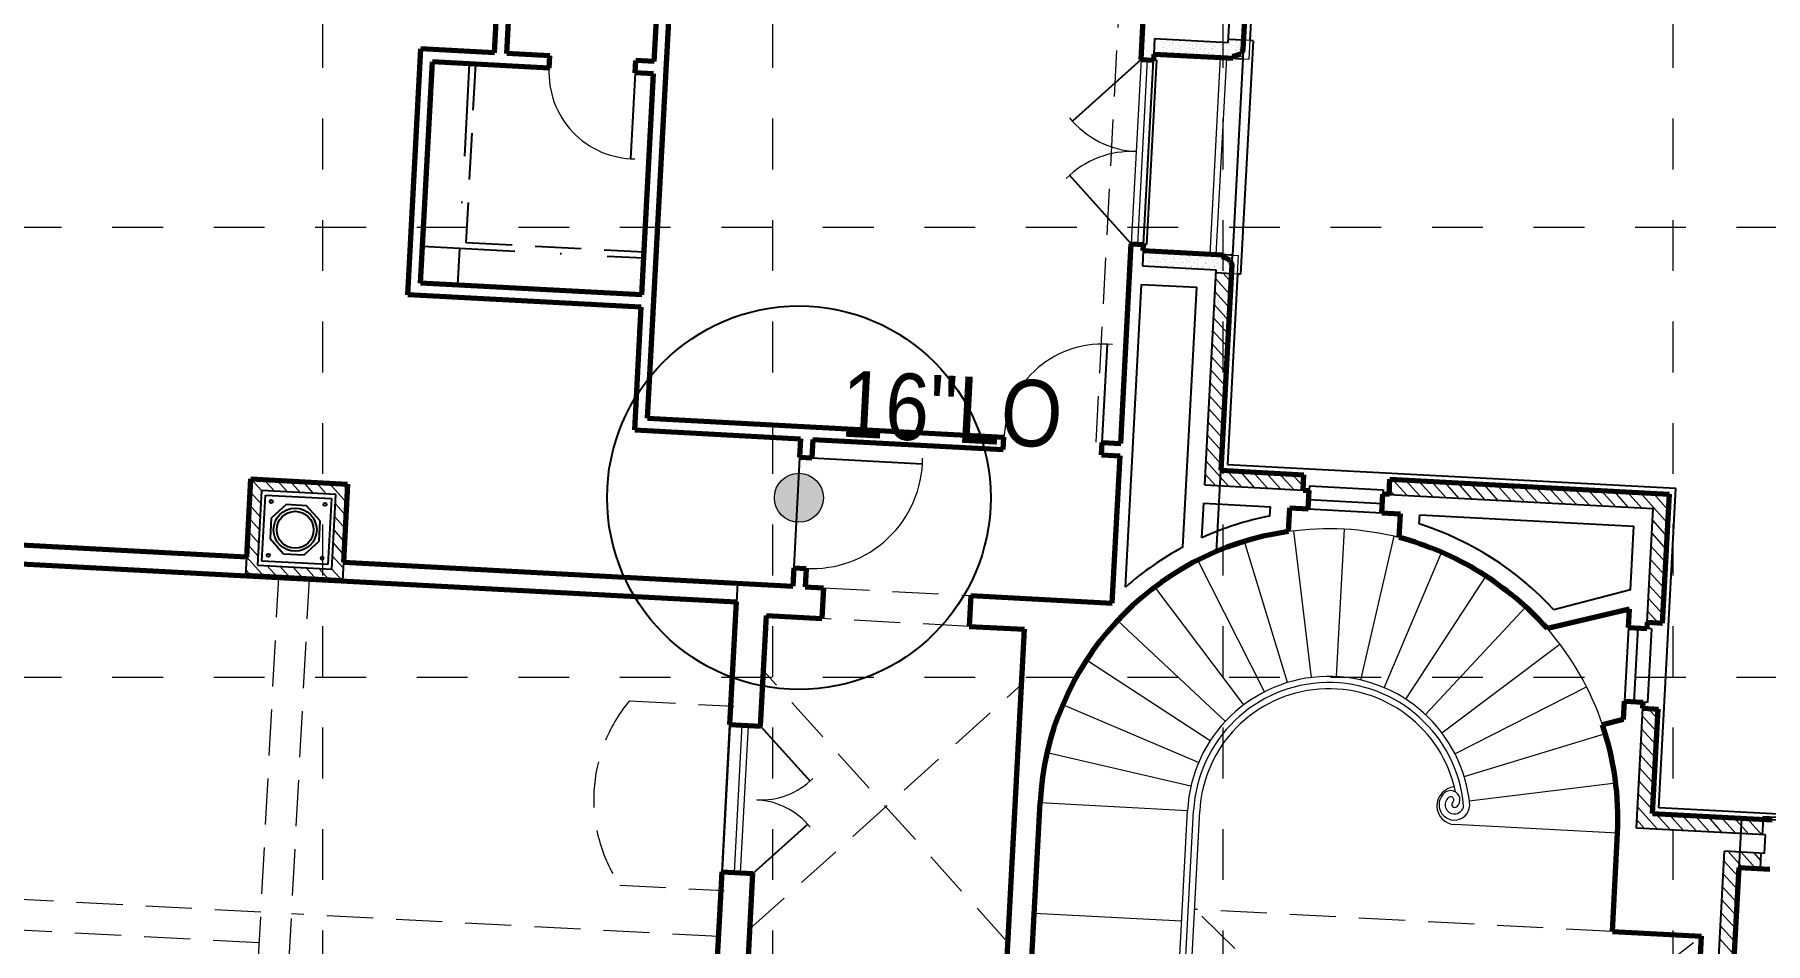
# Model space of a CAD drawing. Extents: x -66 to 9312, y 2290 to 8156.
# Drawn here: x 6432 to 6994, y 5722 to 6017 of the extents above; entities that cross this region are included whole.
import ezdxf
from ezdxf.enums import TextEntityAlignment as Align

# ---------------------------------------------------------------- set-up
doc = ezdxf.new("R2010")
doc.units = 0
doc.header["$LTSCALE"] = 120
doc.header["$MEASUREMENT"] = 0
for name, pattern in [('DASHDOT2', [0.5, 0.25, -0.125, 0, -0.125]), ('HIDDEN', [0.375, 0.125, -0.125, 0.125]), ('HIDDEN2', [0.1875, 0.125, -0.0625])]:
    doc.linetypes.add(name, pattern=pattern)
doc.layers.get('0').update_dxf_attribs({"linetype": 'CONTINUOUS'})
for name, color, linetype, lineweight in [('A-Clng', 161, 'HIDDEN2', 15), ('A-Detl-05', 8, 'CONTINUOUS', 5), ('A-Flor-Case', 10, 'CONTINUOUS', 25), ('A-Flor-Strs', 11, 'CONTINUOUS', 20), ('A-Wall', 50, 'CONTINUOUS', 70), ('A-Wall-Blow', 30, 'CONTINUOUS', 25), ('A-Wall-Comp', 22, 'CONTINUOUS', 25), ('A-Wall-Patt', 12, 'CONTINUOUS', 20), ('TREE', 2, 'CONTINUOUS', 20)]:
    doc.layers.add(name, color=color, linetype=linetype, lineweight=lineweight)
doc.layers.add('Area', color=164, linetype='CONTINUOUS', lineweight=25, plot=False)
doc.layers.add('GRID', color=254, linetype='HIDDEN')
doc.layers.add('HIDE3', color=74, linetype='CONTINUOUS')
doc.styles.get("Standard").update_dxf_attribs({"font": 'ARIAL.TTF', "width": 0.85})

msp = doc.modelspace()

# ---------------------------------------------------------------- hatches: boundary and pattern name
at = {"layer": 'TREE'}
msp.add_hatch(color=7, dxfattribs=at).paths.add_polyline_path([(6688.02, 5866.53, 1), (6672.06, 5866.53, 1)])

# ---------------------------------------------------------------- linework, layer by layer
at = {"color": 0, "linetype": 'ByBlock'}
for p, q in [((6827.65, 6015.09), (6823.62, 5939.2)), ((6827.65, 6015.09), (6826.65, 6015.14)), ((6796.27, 6008.74), (6793.08, 5948.83)), ((6796.27, 6008.74), (6795.27, 6008.8)), ((6793.08, 5948.83), (6792.09, 5948.88)), ((6823.62, 5939.2), (6822.62, 5939.25)), ((6846, 5870.41), (6845.92, 5868.92)), ((6846, 5870.41), (6869.97, 5869.14)), ((6869.97, 5869.14), (6869.89, 5867.64)), ((6845.6, 5862.92), (6869.57, 5861.65)), ((6949.71, 5824.35), (6948.43, 5800.38)), ((6957.19, 5823.95), (6955.7, 5824.03)), ((6957.19, 5823.95), (6955.92, 5799.99)), ((6955.92, 5799.99), (6954.42, 5800.07)), ((6993.51, 5762.94), (6993.46, 5761.94)), ((6993.51, 5762.94), (7041.44, 5760.4))]:
    msp.add_line(p, q, dxfattribs=at)
at = {"color": 0, "linetype": 'ByBlock', "lineweight": -2}
for p, q in [((6791.27, 6009.01), (6768.96, 5988.95)), ((6626.81, 6004.72), (6625.33, 5976.76)), ((6788.09, 5949.09), (6768.03, 5971.4)), ((6778.65, 5884.5), (6780.35, 5916.46)), ((6684.26, 5879.5), (6720.21, 5877.59)), ((6667.61, 5792.26), (6683.65, 5774.41)), ((6665.06, 5744.33), (6682.91, 5760.38))]:
    msp.add_line(p, q, dxfattribs=at)
at = {"color": 40, "linetype": 'ByBlock'}
for p, q in [((6845.76, 5865.92), (6869.73, 5864.65)), ((6952.7, 5824.19), (6951.43, 5800.22))]:
    msp.add_line(p, q, dxfattribs=at)
at = {"color": 8, "linetype": 'ByBlock', "lineweight": 5}
for centre, radius, start, end in [((6626.81, 6004.72), 28, 176.9609, 269.8268), ((6791.27, 6009.01), 30, 219.0949, 266.9609), ((6788.09, 5949.09), 30, 86.9609, 134.8268), ((6778.65, 5884.5), 32, 84.0949, 176.9609), ((6684.26, 5879.5), 36, 266.9609, 359.8268), ((6667.61, 5792.26), 24, 266.9609, 314.8268), ((6665.06, 5744.33), 24, 39.0949, 86.9609)]:
    msp.add_arc(centre, radius, start, end, dxfattribs=at)
at = {"layer": 'A-Clng', "color": 7}
for p, q in [((6776.66, 5884.61), (6787.26, 6084.33)), ((6493.56, 5513.1), (6510.95, 5840.63)), ((6503.55, 5512.57), (6520.94, 5840.1)), ((6688.02, 5837.24), (6735.95, 5834.7)), ((6735.42, 5824.71), (6687.49, 5827.26)), ((6747.99, 5721.9), (6668.56, 5810.24)), ((6624.99, 5800.53), (6658.94, 5798.73)), ((6664.11, 5726.35), (6752.44, 5805.78)), ((6505.17, 5731.79), (6366.37, 5739.16)), ((6621.8, 5740.62), (6655.76, 5738.81)), ((6504.64, 5721.8), (6365.84, 5729.17)), ((6653.96, 5723.89), (6515.16, 5731.26)), ((6944.46, 5725.49), (6808.65, 5732.7)), ((6821.74, 5719.99), (6808.65, 5732.7)), ((6959.05, 5712.7), (6973.42, 5723.95))]:
    msp.add_line(p, q, dxfattribs=at)
msp.add_arc((6663.34, 5768.45), 50, 140.091, 213.8308, dxfattribs=at)
at = {"layer": 'A-Detl-05', "color": 7}
for p, q in [((6826.65, 6015.14), (6824.65, 6015.25)), ((6826.65, 6015.14), (6826.33, 6009.15)), ((6791.27, 6009.01), (6788.09, 5949.09)), ((6793.27, 6008.9), (6790.09, 5948.99)), ((6821.09, 6009.43), (6826.33, 6009.15)), ((6817.69, 5945.52), (6822.94, 5945.24)), ((6822.62, 5939.25), (6822.94, 5945.24)), ((6822.62, 5939.25), (6820.62, 5939.36))]:
    msp.add_line(p, q, dxfattribs=at)
at = {"layer": 'A-Flor-Case', "color": 7, "linetype": 'DASHDOT2'}
for p, q in [((6572.89, 6007.59), (6569.07, 5935.69)), ((6557.73, 5948.31), (6629.62, 5944.49))]:
    msp.add_line(p, q, dxfattribs=at)
at = {"layer": 'A-Flor-Case', "color": 7, "linetype": 'HIDDEN2'}
for p, q in [((6574.89, 6007.48), (6571.81, 5949.56)), ((6571.81, 5949.56), (6629.73, 5946.49))]:
    msp.add_line(p, q, dxfattribs=at)
at = {"layer": 'A-Flor-Strs', "color": 7}
for p, q in [((6813.7, 5945.73), (6817.09, 6009.64)), ((6815.7, 5945.63), (6819.09, 6009.54)), ((6838.87, 5806.43), (6824.86, 5852.34)), ((6846.71, 5808.09), (6840.89, 5855.74)), ((6857.27, 5856.3), (6854.72, 5808.36)), ((6862.66, 5807.24), (6873.49, 5854)), ((6831.43, 5803.43), (6809.67, 5846.21)), ((6870.29, 5804.76), (6889.07, 5848.93)), ((6877.37, 5800.99), (6903.54, 5841.23)), ((6824.63, 5799.18), (6795.77, 5837.54)), ((6883.68, 5796.05), (6916.44, 5831.13)), ((6818.66, 5793.82), (6783.58, 5826.58)), ((6889.04, 5790.09), (6927.4, 5818.95)), ((6813.72, 5787.51), (6773.49, 5813.68)), ((6893.29, 5783.28), (6936.07, 5805.05)), ((6809.95, 5780.43), (6765.78, 5799.22)), ((6659.07, 5744.65), (6661.62, 5792.58)), ((6661.07, 5744.54), (6663.61, 5792.47)), ((6896.28, 5775.85), (6942.2, 5789.85)), ((6807.47, 5772.81), (6760.71, 5783.64)), ((6897.95, 5768), (6945.59, 5773.82)), ((6758.42, 5767.41), (6806.35, 5764.87)), ((6797.97, 5607.09), (6806.35, 5764.87)), ((6799.97, 5606.98), (6808.35, 5764.76)), ((6801.97, 5606.88), (6810.34, 5764.65)), ((6946.15, 5757.44), (6893.23, 5760.25)), ((6756.51, 5731.46), (6804.44, 5728.92))]:
    msp.add_line(p, q, dxfattribs=at)
for centre, radius, start, end in [((6852.29, 5762.43), 94, 75.9211, 98.0006), ((6852.29, 5762.43), 94, 18.8171, 40.8969), ((6852.29, 5762.43), 46, 5.029, 176.9609), ((6852.29, 5762.43), 44, 5.2342, 176.9609), ((6852.29, 5762.43), 42, 11.6356, 176.9609), ((6893.56, 5766.38), 6.14, 94.6442, 266.9609), ((6893.12, 5766.73), 5, 130.1785, 266.9609), ((6891.9, 5768.31), 3, 311.9609, 131.9609), ((6893.12, 5766.73), 3, 128.9904, 266.9609), ((6891.9, 5768.31), 1, 311.9609, 131.9609), ((6893.24, 5766.82), 1, 131.9609, 311.9609), ((6893.12, 5766.73), 3, 266.9609, 356.9609), ((6893.12, 5766.73), 5, 266.9609, 356.9609)]:
    msp.add_arc(centre, radius, start, end, dxfattribs=at)
at = {"layer": 'A-Wall', "color": 7}
for p, q in [((6581.09, 6011.16), (6592.22, 6220.86)), ((6585.09, 6010.94), (6591.87, 6138.76)), ((6633.02, 6008.4), (6637.68, 6096.28)), ((6824.49, 6012.25), (6828.89, 6095.14)), ((6630.86, 5892.35), (6641.47, 6092.07)), ((6791.27, 6009.01), (6791.96, 6021.99)), ((6552.88, 5932.54), (6557.12, 6012.43)), ((6581.09, 6011.16), (6557.12, 6012.43)), ((6599.07, 6010.2), (6585.09, 6010.94)), ((6598.85, 6006.21), (6599.07, 6010.2)), ((6626.81, 6004.72), (6627.03, 6008.72)), ((6633.02, 6008.4), (6627.03, 6008.72)), ((6791.27, 6009.01), (6795.27, 6008.8)), ((6795.37, 6010.79), (6795.27, 6008.8)), ((6795.37, 6010.79), (6819.34, 6009.52)), ((6819.34, 6009.52), (6821.09, 6009.43)), ((6819.34, 6009.52), (6821.09, 6009.43)), ((6821.09, 6009.43), (6821.11, 6009.93)), ((6821.11, 6009.93), (6823.66, 6010.8)), ((6823.7, 6011.54), (6823.66, 6010.8)), ((6557.09, 5936.32), (6560.91, 6008.22)), ((6598.85, 6006.21), (6560.91, 6008.22)), ((6632.81, 6004.4), (6626.81, 6004.72)), ((6628.99, 5932.51), (6632.81, 6004.4)), ((6784.65, 5884.19), (6788.09, 5949.09)), ((6788.09, 5949.09), (6792.09, 5948.88)), ((6791.98, 5946.88), (6792.09, 5948.88)), ((6791.98, 5946.88), (6815.95, 5945.61)), ((6815.95, 5945.61), (6817.69, 5945.52)), ((6815.95, 5945.61), (6817.69, 5945.52)), ((6820.78, 5942.35), (6817.23, 5875.45)), ((6817.69, 5945.52), (6817.67, 5945.02)), ((6817.67, 5945.02), (6820.11, 5943.89)), ((6820.07, 5943.14), (6820.11, 5943.89)), ((6628.99, 5932.51), (6557.09, 5936.32)), ((6628.78, 5928.51), (6552.88, 5932.54)), ((6626.66, 5888.57), (6628.78, 5928.51)), ((6630.86, 5892.35), (6746.7, 5886.2)), ((6626.66, 5888.57), (6680.58, 5885.7)), ((6680.58, 5885.7), (6680.26, 5879.71)), ((6684.57, 5885.49), (6684.26, 5879.5)), ((6684.57, 5885.49), (6746.49, 5882.21)), ((6746.49, 5882.21), (6746.7, 5886.2)), ((6680.26, 5879.71), (6684.26, 5879.5)), ((6778.44, 5880.51), (6778.65, 5884.5)), ((6778.44, 5880.51), (6784.43, 5880.19)), ((6778.65, 5884.5), (6784.65, 5884.19)), ((6781.89, 5832.26), (6784.43, 5880.19)), ((6817.23, 5875.45), (6844.19, 5874.01)), ((6843.92, 5869.02), (6844.19, 5874.01)), ((6500.55, 5847.2), (6501.91, 5872.66)), ((6501.91, 5872.66), (6533.36, 5870.99)), ((6533.36, 5870.99), (6532.01, 5845.53)), ((6843.92, 5869.02), (6845.92, 5868.92)), ((6845.6, 5862.92), (6845.92, 5868.92)), ((6871.89, 5867.54), (6872.15, 5872.53)), ((6872.15, 5872.53), (6963.02, 5867.7)), ((6839.2, 5855.51), (6839.61, 5863.24)), ((6839.61, 5863.24), (6845.6, 5862.92)), ((6869.57, 5861.65), (6869.89, 5867.64)), ((6871.89, 5867.54), (6869.89, 5867.64)), ((6960.8, 5825.76), (6963.02, 5867.7)), ((6869.57, 5861.65), (6875.56, 5861.33)), ((6875.15, 5853.6), (6875.56, 5861.33)), ((6500.55, 5847.2), (6372.47, 5854)), ((6372.15, 5848), (6659.74, 5832.74)), ((6532.01, 5845.53), (6678.03, 5837.77)), ((6531.69, 5839.53), (6500.24, 5841.2)), ((6678.35, 5843.76), (6678.03, 5837.77)), ((6678.35, 5843.76), (6682.35, 5843.55)), ((6682.35, 5843.55), (6682.03, 5837.56)), ((6682.03, 5837.56), (6688.02, 5837.24)), ((6688.02, 5837.24), (6687.49, 5827.26)), ((6735.95, 5834.7), (6735.42, 5824.71)), ((6735.95, 5834.7), (6781.89, 5832.26)), ((6657.62, 5792.79), (6659.74, 5832.74)), ((6950.02, 5830.34), (6923.34, 5823.97)), ((6949.71, 5824.35), (6950.02, 5830.34)), ((6667.61, 5792.26), (6669.52, 5828.21)), ((6669.52, 5828.21), (6687.49, 5827.26)), ((6735.42, 5824.71), (6753.4, 5823.76)), ((6747.14, 5705.92), (6753.4, 5823.76)), ((6949.71, 5824.35), (6955.7, 5824.03)), ((6955.8, 5826.03), (6955.7, 5824.03)), ((6955.8, 5826.03), (6960.8, 5825.76)), ((6948.11, 5794.39), (6948.43, 5800.38)), ((6948.43, 5800.38), (6954.42, 5800.07)), ((6954.32, 5798.07), (6954.42, 5800.07)), ((6954.32, 5798.07), (6959.31, 5797.8)), ((6957.51, 5763.85), (6959.31, 5797.8)), ((6657.62, 5792.79), (6667.61, 5792.26)), ((6948.11, 5794.39), (6941.26, 5792.75)), ((6755.13, 5705.5), (6758.42, 5767.41)), ((6957.51, 5763.85), (6996.45, 5761.78)), ((6944.46, 5725.49), (6946.15, 5757.44)), ((6652.32, 5692.93), (6655.08, 5744.86)), ((6655.08, 5744.86), (6665.06, 5744.33)), ((6662.31, 5692.4), (6665.06, 5744.33)), ((6982.44, 5686.42), (6985.62, 5746.34)), ((6985.62, 5746.34), (6995.61, 5745.81)), ((6944.46, 5725.49), (6973.42, 5723.95)), ((6971.19, 5682.01), (6973.42, 5723.95))]:
    msp.add_line(p, q, dxfattribs=at)
for centre, radius, start, end in [((6823.74, 6012.29), 0.75, 266.9609, 356.9608), ((6820.03, 5942.39), 0.75, 356.9608, 86.9608), ((6852.29, 5762.43), 94, 98.0006, 176.9609), ((6849.67, 5758.18), 98.76, 41.7671, 75.051), ((6849.64, 5762.06), 96.62, 357.2609, 18.5177)]:
    msp.add_arc(centre, radius, start, end, dxfattribs=at)
at = {"layer": 'A-Wall-Blow', "color": 7, "linetype": 'Continuous'}
for p, q in [((6830.73, 6092.03), (6826.65, 6015.14)), ((6824.49, 6012.25), (6824.33, 6009.26)), ((6820.78, 5942.35), (6820.94, 5945.35)), ((6822.62, 5939.25), (6819.33, 5877.34)), ((6819.33, 5877.34), (6965.13, 5869.6)), ((6959.61, 5765.74), (6965.13, 5869.6)), ((6655.08, 5744.86), (6657.62, 5792.79)), ((7066.46, 5760.07), (6959.61, 5765.74))]:
    msp.add_line(p, q, dxfattribs=at)
at = {"layer": 'A-Wall-Comp', "color": 7}
for p, q in [((6819.6, 6014.52), (6823.79, 6093.4)), ((6795.64, 6015.79), (6795.37, 6010.79)), ((6795.64, 6015.79), (6819.6, 6014.52)), ((6824.65, 6015.25), (6819.66, 6015.51)), ((6791.98, 5946.88), (6791.71, 5941.89)), ((6791.71, 5941.89), (6815.68, 5940.62)), ((6786.17, 5837.45), (6791.4, 5935.9)), ((6791.4, 5935.9), (6809.37, 5934.95)), ((6811.97, 5870.72), (6815.68, 5940.62)), ((6820.62, 5939.36), (6815.63, 5939.62)), ((6804.89, 5850.48), (6809.37, 5934.95)), ((6505.33, 5868.85), (6504.05, 5844.63)), ((6529.55, 5867.56), (6505.33, 5868.85)), ((6811.97, 5870.72), (6843.92, 5869.02)), ((6505.49, 5845.93), (6506.63, 5867.4)), ((6506.63, 5867.4), (6528.1, 5866.26)), ((6513.41, 5864.29), (6508.48, 5859.86)), ((6520.04, 5863.94), (6513.41, 5864.29)), ((6524.47, 5859.01), (6520.04, 5863.94)), ((6528.1, 5866.26), (6526.96, 5844.79)), ((6528.26, 5843.35), (6529.55, 5867.56)), ((6811.06, 5853.53), (6811.65, 5864.73)), ((6811.65, 5864.73), (6833.31, 5863.58)), ((6833.15, 5860.58), (6833.31, 5863.58)), ((6871.89, 5867.54), (6957.76, 5862.98)), ((6955.8, 5826.03), (6957.76, 5862.98)), ((6508.48, 5859.86), (6508.13, 5853.24)), ((6524.12, 5852.39), (6524.47, 5859.01)), ((6881.7, 5858), (6881.86, 5861)), ((6881.86, 5861), (6951.45, 5857.3)), ((6950.35, 5836.56), (6951.45, 5857.3)), ((6508.13, 5853.24), (6512.56, 5848.31)), ((6519.19, 5847.95), (6524.12, 5852.39)), ((6500.24, 5841.2), (6500.55, 5847.2)), ((6526.96, 5844.79), (6505.49, 5845.93)), ((6512.56, 5848.31), (6519.19, 5847.95)), ((6532.01, 5845.53), (6531.69, 5839.53)), ((6504.05, 5844.63), (6528.26, 5843.35)), ((6950.35, 5836.56), (6925.44, 5830.08)), ((6952.25, 5759.12), (6954.32, 5798.07)), ((6993.46, 5761.94), (6993.19, 5756.95)), ((6994.19, 5756.9), (6952.25, 5759.12)), ((6993.87, 5750.91), (6994.19, 5756.9)), ((6977.29, 5683.69), (6980.89, 5751.59)), ((6993.87, 5750.91), (6980.89, 5751.59)), ((6992.61, 5745.97), (6992.87, 5750.96))]:
    msp.add_line(p, q, dxfattribs=at)
for centre, radius in [((6508.53, 5865.3), 0.5), ((6516.3, 5856.12), 7), ((6516.3, 5856.12), 6), ((6526, 5864.37), 0.5), ((6507.6, 5847.82), 0.5), ((6525.07, 5846.89), 0.5)]:
    msp.add_circle(centre, radius, dxfattribs=at)
for centre, radius, start, end in [((6852.29, 5762.43), 100, 101.0307, 114.348), ((6851.08, 5761.83), 100.93, 42.5509, 72.3385), ((6852.29, 5762.43), 100, 118.2931, 131.3879)]:
    msp.add_arc(centre, radius, start, end, dxfattribs=at)
at = {"layer": 'A-Wall-Patt', "color": 7}
for p, q in [((6797.76, 6014.72), (6797.76, 6014.72)), ((6797.77, 6014.12), (6797.77, 6014.12)), ((6797.94, 6014.89), (6797.94, 6014.89)), ((6798.71, 6015.55), (6798.71, 6015.55)), ((6798.82, 6014.18), (6798.82, 6014.18)), ((6798.83, 6015.34), (6798.83, 6015.34)), ((6799.57, 6014.91), (6799.57, 6014.91)), ((6799.69, 6014.08), (6799.69, 6014.08)), ((6799.86, 6015.31), (6799.86, 6015.31)), ((6800.76, 6015.3), (6800.76, 6015.3)), ((6801.33, 6014.97), (6801.33, 6014.97)), ((6801.4, 6014.15), (6801.4, 6014.15)), ((6801.49, 6014.62), (6801.49, 6014.62)), ((6801.62, 6014.05), (6801.62, 6014.05)), ((6802.69, 6015.26), (6802.69, 6015.26)), ((6803.29, 6014.34), (6803.29, 6014.34)), ((6803.91, 6014.94), (6803.91, 6014.94)), ((6803.95, 6014.42), (6803.95, 6014.42)), ((6804.62, 6015.22), (6804.62, 6015.22)), ((6805.15, 6014.46), (6805.15, 6014.46)), ((6805.33, 6014.64), (6805.33, 6014.64)), ((6805.84, 6015.02), (6805.84, 6015.02)), ((6806.47, 6015.21), (6806.47, 6015.21)), ((6806.54, 6015.18), (6806.54, 6015.18)), ((6807.33, 6014.23), (6807.33, 6014.23)), ((6808.87, 6014.36), (6808.87, 6014.36)), ((6809.08, 6014.64), (6809.08, 6014.64)), ((6809.59, 6014.49), (6809.59, 6014.49)), ((6809.88, 6014.9), (6809.88, 6014.9)), ((6811.66, 6014.61), (6811.66, 6014.61)), ((6811.7, 6014.08), (6811.7, 6014.08)), ((6812.54, 6014.21), (6812.54, 6014.21)), ((6812.72, 6014.38), (6812.72, 6014.38)), ((6815.85, 6014.6), (6815.85, 6014.6)), ((6816.26, 6014.11), (6816.26, 6014.11)), ((6816.84, 6014.3), (6816.84, 6014.3)), ((6819.41, 6014.27), (6819.41, 6014.27)), ((6819.6, 6014.08), (6819.6, 6014.08)), ((6819.89, 6014.48), (6819.89, 6014.48)), ((6820.04, 6014.91), (6820.04, 6014.91)), ((6820.1, 6014.13), (6820.1, 6014.13)), ((6820.94, 6014.95), (6820.94, 6014.95)), ((6821.93, 6015.06), (6821.93, 6015.06)), ((6821.96, 6014.87), (6821.96, 6014.87)), ((6821.97, 6014.54), (6821.97, 6014.54)), ((6822.14, 6014.75), (6822.14, 6014.75)), ((6822.43, 6015.16), (6822.43, 6015.16)), ((6823.89, 6014.83), (6823.89, 6014.83)), ((6824.61, 6014.8), (6824.61, 6014.8)), ((6797.52, 6010.72), (6797.52, 6010.72)), ((6797.72, 6011.42), (6797.72, 6011.42)), ((6798.21, 6013), (6798.21, 6013)), ((6798.48, 6011.67), (6798.48, 6011.67)), ((6798.66, 6011.84), (6798.66, 6011.84)), ((6798.69, 6012.78), (6798.69, 6012.78)), ((6798.88, 6013.36), (6798.88, 6013.36)), ((6798.93, 6012.84), (6798.93, 6012.84)), ((6799.03, 6011.48), (6799.03, 6011.48)), ((6799.1, 6010.66), (6799.1, 6010.66)), ((6799.41, 6011.8), (6799.41, 6011.8)), ((6799.5, 6012.67), (6799.5, 6012.67)), ((6799.65, 6011.38), (6799.65, 6011.38)), ((6799.7, 6012.2), (6799.7, 6012.2)), ((6800.47, 6013.62), (6800.47, 6013.62)), ((6800.59, 6010.56), (6800.59, 6010.56)), ((6800.61, 6012.75), (6800.61, 6012.75)), ((6800.64, 6013.79), (6800.64, 6013.79)), ((6800.75, 6013.67), (6800.75, 6013.67)), ((6801.18, 6010.57), (6801.18, 6010.57)), ((6801.36, 6010.74), (6801.36, 6010.74)), ((6801.44, 6013.63), (6801.44, 6013.63)), ((6801.55, 6012.27), (6801.55, 6012.27)), ((6801.58, 6011.34), (6801.58, 6011.34)), ((6801.61, 6011.45), (6801.61, 6011.45)), ((6801.65, 6010.92), (6801.65, 6010.92)), ((6801.96, 6012.47), (6801.96, 6012.47)), ((6802.2, 6011.57), (6802.2, 6011.57)), ((6802.25, 6012.88), (6802.25, 6012.88)), ((6802.54, 6012.71), (6802.54, 6012.71)), ((6803.13, 6011.23), (6803.13, 6011.23)), ((6803.17, 6012.51), (6803.17, 6012.51)), ((6803.34, 6012.69), (6803.34, 6012.69)), ((6803.5, 6011.3), (6803.5, 6011.3)), ((6803.55, 6014.01), (6803.55, 6014.01)), ((6804.06, 6013.06), (6804.06, 6013.06)), ((6804.12, 6012.24), (6804.12, 6012.24)), ((6804.16, 6011.71), (6804.16, 6011.71)), ((6804.19, 6013.52), (6804.19, 6013.52)), ((6804.27, 6010.35), (6804.27, 6010.35)), ((6804.47, 6012.67), (6804.47, 6012.67)), ((6804.5, 6013.15), (6804.5, 6013.15)), ((6804.63, 6010.44), (6804.63, 6010.44)), ((6804.79, 6013.55), (6804.79, 6013.55)), ((6804.9, 6010.47), (6804.9, 6010.47)), ((6805.43, 6011.26), (6805.43, 6011.26)), ((6805.48, 6013.97), (6805.48, 6013.97)), ((6805.68, 6011.91), (6805.68, 6011.91)), ((6805.87, 6011.41), (6805.87, 6011.41)), ((6806.05, 6011.59), (6806.05, 6011.59)), ((6806.4, 6012.63), (6806.4, 6012.63)), ((6806.57, 6013.85), (6806.57, 6013.85)), ((6806.64, 6013.03), (6806.64, 6013.03)), ((6806.68, 6012.5), (6806.68, 6012.5)), ((6806.78, 6011.14), (6806.78, 6011.14)), ((6806.85, 6010.32), (6806.85, 6010.32)), ((6806.88, 6010.71), (6806.88, 6010.71)), ((6806.89, 6012.42), (6806.89, 6012.42)), ((6807.04, 6013.82), (6807.04, 6013.82)), ((6807.17, 6011.12), (6807.17, 6011.12)), ((6807.36, 6011.23), (6807.36, 6011.23)), ((6807.4, 6013.93), (6807.4, 6013.93)), ((6807.85, 6013.36), (6807.85, 6013.36)), ((6808.03, 6013.54), (6808.03, 6013.54)), ((6808.22, 6012.58), (6808.22, 6012.58)), ((6808.32, 6012.59), (6808.32, 6012.59)), ((6808.57, 6010.31), (6808.57, 6010.31)), ((6808.75, 6010.49), (6808.75, 6010.49)), ((6809.15, 6013.82), (6809.15, 6013.82)), ((6809.19, 6013.29), (6809.19, 6013.29)), ((6809.29, 6011.19), (6809.29, 6011.19)), ((6809.3, 6011.93), (6809.3, 6011.93)), ((6809.33, 6013.89), (6809.33, 6013.89)), ((6809.36, 6011.11), (6809.36, 6011.11)), ((6809.4, 6010.59), (6809.4, 6010.59)), ((6809.43, 6011.38), (6809.43, 6011.38)), ((6809.59, 6011.31), (6809.59, 6011.31)), ((6809.72, 6011.79), (6809.72, 6011.79)), ((6810.25, 6012.55), (6810.25, 6012.55)), ((6810.55, 6012.26), (6810.55, 6012.26)), ((6810.6, 6010.14), (6810.6, 6010.14)), ((6810.73, 6012.43), (6810.73, 6012.43)), ((6810.76, 6013.25), (6810.76, 6013.25)), ((6811.21, 6011.15), (6811.21, 6011.15)), ((6811.26, 6013.85), (6811.26, 6013.85)), ((6811.57, 6013.26), (6811.57, 6013.26)), ((6811.81, 6012.72), (6811.81, 6012.72)), ((6811.87, 6011.9), (6811.87, 6011.9)), ((6811.91, 6011.38), (6811.91, 6011.38)), ((6811.97, 6012.06), (6811.97, 6012.06)), ((6812.02, 6010.01), (6812.02, 6010.01)), ((6812.18, 6012.51), (6812.18, 6012.51)), ((6812.26, 6012.46), (6812.26, 6012.46)), ((6812.29, 6010.21), (6812.29, 6010.21)), ((6813.14, 6011.11), (6813.14, 6011.11)), ((6813.15, 6010.82), (6813.15, 6010.82)), ((6813.19, 6013.81), (6813.19, 6013.81)), ((6813.25, 6011.16), (6813.25, 6011.16)), ((6813.31, 6013.93), (6813.31, 6013.93)), ((6813.43, 6011.33), (6813.43, 6011.33)), ((6814, 6009.85), (6814, 6009.85)), ((6814.11, 6012.47), (6814.11, 6012.47)), ((6814.27, 6012.16), (6814.27, 6012.16)), ((6814.32, 6013.51), (6814.32, 6013.51)), ((6814.39, 6012.69), (6814.39, 6012.69)), ((6814.43, 6012.17), (6814.43, 6012.17)), ((6814.51, 6012.73), (6814.51, 6012.73)), ((6814.53, 6010.8), (6814.53, 6010.8)), ((6814.6, 6009.98), (6814.6, 6009.98)), ((6814.65, 6010.03), (6814.65, 6010.03)), ((6814.8, 6013.14), (6814.8, 6013.14)), ((6815.07, 6011.07), (6815.07, 6011.07)), ((6815.11, 6013.77), (6815.11, 6013.77)), ((6815.24, 6013.11), (6815.24, 6013.11)), ((6815.42, 6013.28), (6815.42, 6013.28)), ((6815.69, 6011.49), (6815.69, 6011.49)), ((6815.93, 6009.82), (6815.93, 6009.82)), ((6815.96, 6010.06), (6815.96, 6010.06)), ((6816.03, 6012.43), (6816.03, 6012.43)), ((6816.13, 6010.23), (6816.13, 6010.23)), ((6816.9, 6013.48), (6816.9, 6013.48)), ((6816.9, 6010.29), (6816.9, 6010.29)), ((6816.94, 6012.96), (6816.94, 6012.96)), ((6816.98, 6011.06), (6816.98, 6011.06)), ((6816.99, 6011.03), (6816.99, 6011.03)), ((6817.04, 6013.73), (6817.04, 6013.73)), ((6817.05, 6011.59), (6817.05, 6011.59)), ((6817.06, 6013.4), (6817.06, 6013.4)), ((6817.11, 6010.77), (6817.11, 6010.77)), ((6817.15, 6010.25), (6817.15, 6010.25)), ((6817.19, 6010.7), (6817.19, 6010.7)), ((6817.35, 6013.81), (6817.35, 6013.81)), ((6817.85, 6009.78), (6817.85, 6009.78)), ((6817.94, 6012), (6817.94, 6012)), ((6817.96, 6012.39), (6817.96, 6012.39)), ((6818.12, 6012.18), (6818.12, 6012.18)), ((6818.23, 6012.17), (6818.23, 6012.17)), ((6818.92, 6010.99), (6818.92, 6010.99)), ((6818.96, 6013.01), (6818.96, 6013.01)), ((6818.97, 6013.69), (6818.97, 6013.69)), ((6819.44, 6010.97), (6819.44, 6010.97)), ((6819.45, 6013.75), (6819.45, 6013.75)), ((6819.56, 6012.38), (6819.56, 6012.38)), ((6819.62, 6011.56), (6819.62, 6011.56)), ((6819.66, 6011.04), (6819.66, 6011.04)), ((6819.68, 6009.96), (6819.68, 6009.96)), ((6819.73, 6011.37), (6819.73, 6011.37)), ((6819.77, 6009.67), (6819.77, 6009.67)), ((6819.78, 6009.74), (6819.78, 6009.74)), ((6819.89, 6012.35), (6819.89, 6012.35)), ((6819.92, 6013.95), (6819.92, 6013.95)), ((6820.62, 6009.73), (6820.62, 6009.73)), ((6820.64, 6010.9), (6820.64, 6010.9)), ((6820.78, 6012.84), (6820.78, 6012.84)), ((6820.82, 6011.08), (6820.82, 6011.08)), ((6820.85, 6010.95), (6820.85, 6010.95)), ((6820.9, 6013.65), (6820.9, 6013.65)), ((6821.66, 6011.9), (6821.66, 6011.9)), ((6821.82, 6012.31), (6821.82, 6012.31)), ((6821.98, 6011.64), (6821.98, 6011.64)), ((6822.07, 6013.17), (6822.07, 6013.17)), ((6822.14, 6012.35), (6822.14, 6012.35)), ((6822.18, 6011.83), (6822.18, 6011.83)), ((6822.28, 6012.05), (6822.28, 6012.05)), ((6822.28, 6010.46), (6822.28, 6010.46)), ((6822.63, 6012.85), (6822.63, 6012.85)), ((6822.78, 6010.91), (6822.78, 6010.91)), ((6822.8, 6013.03), (6822.8, 6013.03)), ((6822.82, 6013.61), (6822.82, 6013.61)), ((6823.32, 6013.51), (6823.32, 6013.51)), ((6823.65, 6013.85), (6823.65, 6013.85)), ((6823.74, 6012.27), (6823.74, 6012.27)), ((6793.83, 5943.32), (6793.83, 5943.32)), ((6793.9, 5945.24), (6793.9, 5945.24)), ((6793.94, 5944.72), (6793.94, 5944.72)), ((6794.05, 5943.35), (6794.05, 5943.35)), ((6794.06, 5941.98), (6794.06, 5941.98)), ((6794.11, 5942.54), (6794.11, 5942.54)), ((6794.15, 5942.01), (6794.15, 5942.01)), ((6794.21, 5944.53), (6794.21, 5944.53)), ((6794.7, 5944.57), (6794.7, 5944.57)), ((6794.8, 5944.27), (6794.8, 5944.27)), ((6794.98, 5944.44), (6794.98, 5944.44)), ((6795.07, 5943.28), (6795.07, 5943.28)), ((6795.18, 5945.89), (6795.18, 5945.89)), ((6795.82, 5945.27), (6795.82, 5945.27)), ((6795.9, 5943.38), (6795.9, 5943.38)), ((6795.99, 5941.94), (6795.99, 5941.94)), ((6796.06, 5946.49), (6796.06, 5946.49)), ((6796.14, 5944.49), (6796.14, 5944.49)), ((6796.2, 5943.78), (6796.2, 5943.78)), ((6796.41, 5946.03), (6796.41, 5946.03)), ((6796.45, 5945.51), (6796.45, 5945.51)), ((6796.54, 5942.22), (6796.54, 5942.22)), ((6796.56, 5944.14), (6796.56, 5944.14)), ((6796.62, 5943.33), (6796.62, 5943.33)), ((6796.67, 5942.8), (6796.67, 5942.8)), ((6796.78, 5946.22), (6796.78, 5946.22)), ((6796.96, 5946.39), (6796.96, 5946.39)), ((6797, 5943.24), (6797, 5943.24)), ((6797.08, 5942.14), (6797.08, 5942.14)), ((6797.11, 5945.85), (6797.11, 5945.85)), ((6797.24, 5945.25), (6797.24, 5945.25)), ((6797.5, 5943.17), (6797.5, 5943.17)), ((6797.68, 5943.34), (6797.68, 5943.34)), ((6797.92, 5941.9), (6797.92, 5941.9)), ((6798.07, 5944.45), (6798.07, 5944.45)), ((6798.45, 5944.05), (6798.45, 5944.05)), ((6798.52, 5944.17), (6798.52, 5944.17)), ((6798.74, 5944.46), (6798.74, 5944.46)), ((6798.93, 5943.2), (6798.93, 5943.2)), ((6798.97, 5946.3), (6798.97, 5946.3)), ((6799.03, 5945.82), (6799.03, 5945.82)), ((6799.07, 5944.93), (6799.07, 5944.93)), ((6799.14, 5944.12), (6799.14, 5944.12)), ((6799.18, 5943.59), (6799.18, 5943.59)), ((6799.29, 5942.23), (6799.29, 5942.23)), ((6799.48, 5945.11), (6799.48, 5945.11)), ((6799.63, 5942.81), (6799.63, 5942.81)), ((6799.66, 5945.29), (6799.66, 5945.29)), ((6799.79, 5945.92), (6799.79, 5945.92)), ((6799.85, 5941.86), (6799.85, 5941.86)), ((6799.99, 5944.41), (6799.99, 5944.41)), ((6800.2, 5942.07), (6800.2, 5942.07)), ((6800.38, 5942.24), (6800.38, 5942.24)), ((6800.5, 5946.12), (6800.5, 5946.12)), ((6800.83, 5941.61), (6800.83, 5941.61)), ((6800.85, 5943.16), (6800.85, 5943.16)), ((6800.96, 5945.78), (6800.96, 5945.78)), ((6800.99, 5944.72), (6800.99, 5944.72)), ((6801.12, 5942.02), (6801.12, 5942.02)), ((6801.22, 5943.07), (6801.22, 5943.07)), ((6801.28, 5945.13), (6801.28, 5945.13)), ((6801.59, 5945.72), (6801.59, 5945.72)), ((6801.65, 5944.91), (6801.65, 5944.91)), ((6801.69, 5944.38), (6801.69, 5944.38)), ((6801.77, 5941.82), (6801.77, 5941.82)), ((6801.8, 5943.02), (6801.8, 5943.02)), ((6801.86, 5942.2), (6801.86, 5942.2)), ((6801.9, 5941.68), (6801.9, 5941.68)), ((6801.92, 5944.37), (6801.92, 5944.37)), ((6802.17, 5943.49), (6802.17, 5943.49)), ((6802.18, 5944.01), (6802.18, 5944.01)), ((6802.36, 5944.19), (6802.36, 5944.19)), ((6802.78, 5943.12), (6802.78, 5943.12)), ((6802.89, 5945.74), (6802.89, 5945.74)), ((6803.2, 5945.01), (6803.2, 5945.01)), ((6803.38, 5942.29), (6803.38, 5942.29)), ((6803.54, 5945.4), (6803.54, 5945.4)), ((6803.67, 5942.69), (6803.67, 5942.69)), ((6803.7, 5941.78), (6803.7, 5941.78)), ((6803.83, 5945.8), (6803.83, 5945.8)), ((6803.85, 5944.34), (6803.85, 5944.34)), ((6803.92, 5941.97), (6803.92, 5941.97)), ((6804.16, 5945.7), (6804.16, 5945.7)), ((6804.17, 5945.96), (6804.17, 5945.96)), ((6804.2, 5945.17), (6804.2, 5945.17)), ((6804.31, 5943.81), (6804.31, 5943.81)), ((6804.35, 5946.14), (6804.35, 5946.14)), ((6804.38, 5942.99), (6804.38, 5942.99)), ((6804.42, 5942.47), (6804.42, 5942.47)), ((6804.71, 5944.16), (6804.71, 5944.16)), ((6804.71, 5943.08), (6804.71, 5943.08)), ((6804.81, 5945.7), (6804.81, 5945.7)), ((6804.89, 5942.91), (6804.89, 5942.91)), ((6805.06, 5943.09), (6805.06, 5943.09)), ((6805.63, 5941.74), (6805.63, 5941.74)), ((6805.78, 5944.3), (6805.78, 5944.3)), ((6805.91, 5943.91), (6805.91, 5943.91)), ((6805.92, 5942.96), (6805.92, 5942.96)), ((6806.08, 5946.07), (6806.08, 5946.07)), ((6806.21, 5943.37), (6806.21, 5943.37)), ((6806.64, 5943.04), (6806.64, 5943.04)), ((6806.72, 5945.96), (6806.72, 5945.96)), ((6806.74, 5945.66), (6806.74, 5945.66)), ((6806.82, 5944.6), (6806.82, 5944.6)), ((6806.87, 5944.86), (6806.87, 5944.86)), ((6806.89, 5943.78), (6806.89, 5943.78)), ((6806.93, 5943.26), (6806.93, 5943.26)), ((6807.04, 5941.89), (6807.04, 5941.89)), ((6807.05, 5945.03), (6807.05, 5945.03)), ((6807.1, 5941.72), (6807.1, 5941.72)), ((6807.26, 5944.83), (6807.26, 5944.83)), ((6807.56, 5941.7), (6807.56, 5941.7)), ((6807.59, 5941.81), (6807.59, 5941.81)), ((6807.7, 5944.26), (6807.7, 5944.26)), ((6807.77, 5941.99), (6807.77, 5941.99)), ((6807.89, 5945.86), (6807.89, 5945.86)), ((6808.46, 5943.63), (6808.46, 5943.63)), ((6808.56, 5943), (6808.56, 5943)), ((6808.61, 5942.81), (6808.61, 5942.81)), ((6808.67, 5945.62), (6808.67, 5945.62)), ((6808.75, 5944.04), (6808.75, 5944.04)), ((6809.34, 5945.39), (6809.34, 5945.39)), ((6809.4, 5944.57), (6809.4, 5944.57)), ((6809.44, 5944.05), (6809.44, 5944.05)), ((6809.48, 5941.66), (6809.48, 5941.66)), ((6809.55, 5942.68), (6809.55, 5942.68)), ((6809.57, 5943.76), (6809.57, 5943.76)), ((6809.61, 5941.86), (6809.61, 5941.86)), ((6809.63, 5944.22), (6809.63, 5944.22)), ((6809.64, 5942.4), (6809.64, 5942.4)), ((6809.65, 5941.34), (6809.65, 5941.34)), ((6809.75, 5943.93), (6809.75, 5943.93)), ((6809.8, 5945.51), (6809.8, 5945.51)), ((6810.49, 5942.96), (6810.49, 5942.96)), ((6810.59, 5944.76), (6810.59, 5944.76)), ((6810.6, 5945.58), (6810.6, 5945.58)), ((6810.85, 5941.2), (6810.85, 5941.2)), ((6811.01, 5944.31), (6811.01, 5944.31)), ((6811.14, 5941.61), (6811.14, 5941.61)), ((6811.3, 5944.72), (6811.3, 5944.72)), ((6811.31, 5941.71), (6811.31, 5941.71)), ((6811.41, 5941.62), (6811.41, 5941.62)), ((6811.56, 5945.7), (6811.56, 5945.7)), ((6811.56, 5944.18), (6811.56, 5944.18)), ((6811.91, 5945.36), (6811.91, 5945.36)), ((6811.96, 5944.83), (6811.96, 5944.83)), ((6812.06, 5943.47), (6812.06, 5943.47)), ((6812.13, 5942.65), (6812.13, 5942.65)), ((6812.17, 5942.13), (6812.17, 5942.13)), ((6812.18, 5943.07), (6812.18, 5943.07)), ((6812.27, 5942.66), (6812.27, 5942.66)), ((6812.42, 5942.92), (6812.42, 5942.92)), ((6812.45, 5942.83), (6812.45, 5942.83)), ((6812.52, 5945.54), (6812.52, 5945.54)), ((6813.29, 5943.66), (6813.29, 5943.66)), ((6813.34, 5941.59), (6813.34, 5941.59)), ((6813.39, 5941.87), (6813.39, 5941.87)), ((6813.49, 5944.14), (6813.49, 5944.14)), ((6813.55, 5944.98), (6813.55, 5944.98)), ((6813.68, 5942.28), (6813.68, 5942.28)), ((6813.84, 5945.39), (6813.84, 5945.39)), ((6814.26, 5944.6), (6814.26, 5944.6)), ((6814.35, 5942.89), (6814.35, 5942.89)), ((6814.43, 5944.78), (6814.43, 5944.78)), ((6814.45, 5945.5), (6814.45, 5945.5)), ((6814.47, 5945.62), (6814.47, 5945.62)), ((6814.58, 5944.26), (6814.58, 5944.26)), ((6814.64, 5943.44), (6814.64, 5943.44)), ((6814.68, 5942.92), (6814.68, 5942.92)), ((6814.73, 5943.74), (6814.73, 5943.74)), ((6814.79, 5941.55), (6814.79, 5941.55)), ((6814.97, 5941.56), (6814.97, 5941.56)), ((6815.15, 5941.73), (6815.15, 5941.73)), ((6815.27, 5941.55), (6815.27, 5941.55)), ((6815.28, 5945.61), (6815.28, 5945.61)), ((6815.41, 5944.1), (6815.41, 5944.1)), ((6815.93, 5942.55), (6815.93, 5942.55)), ((6815.99, 5942.56), (6815.99, 5942.56)), ((6816.22, 5942.95), (6816.22, 5942.95)), ((6816.27, 5942.85), (6816.27, 5942.85)), ((6816.38, 5945.46), (6816.38, 5945.46)), ((6816.96, 5943.5), (6816.96, 5943.5)), ((6817.09, 5945.05), (6817.09, 5945.05)), ((6817.11, 5941.31), (6817.11, 5941.31)), ((6817.14, 5943.68), (6817.14, 5943.68)), ((6817.15, 5944.23), (6817.15, 5944.23)), ((6817.19, 5943.71), (6817.19, 5943.71)), ((6817.19, 5941.51), (6817.19, 5941.51)), ((6817.27, 5944.42), (6817.27, 5944.42)), ((6817.3, 5942.34), (6817.3, 5942.34)), ((6817.34, 5944.06), (6817.34, 5944.06)), ((6817.36, 5941.52), (6817.36, 5941.52)), ((6817.4, 5941), (6817.4, 5941)), ((6817.98, 5944.5), (6817.98, 5944.5)), ((6818.2, 5942.81), (6818.2, 5942.81)), ((6818.48, 5943.22), (6818.48, 5943.22)), ((6818.7, 5941.46), (6818.7, 5941.46)), ((6818.77, 5943.63), (6818.77, 5943.63)), ((6819.12, 5941.47), (6819.12, 5941.47)), ((6819.27, 5944.02), (6819.27, 5944.02)), ((6819.65, 5941.98), (6819.65, 5941.98)), ((6819.66, 5942.4), (6819.66, 5942.4)), ((6819.81, 5943.13), (6819.81, 5943.13)), ((6819.84, 5942.58), (6819.84, 5942.58)), ((6819.88, 5942.31), (6819.88, 5942.31)), ((6819.92, 5941.79), (6819.92, 5941.79)), ((6820.13, 5942.77), (6820.13, 5942.77)), ((6814.85, 5940.73), (6814.85, 5940.73)), ((6820.26, 5932.49), (6815.53, 5937.75)), ((6816.06, 5939.84), (6816.06, 5939.84)), ((6816.23, 5940.14), (6816.23, 5940.14)), ((6817.51, 5939.64), (6817.51, 5939.64)), ((6817.67, 5940.45), (6817.67, 5940.45)), ((6817.85, 5940.63), (6817.85, 5940.63)), ((6820.48, 5936.72), (6817.99, 5939.49)), ((6818.16, 5940.1), (6818.16, 5940.1)), ((6818.32, 5940.11), (6818.32, 5940.11)), ((6818.61, 5940.52), (6818.61, 5940.52)), ((6820.02, 5940.43), (6820.02, 5940.43)), ((6820.08, 5940.07), (6820.08, 5940.07)), ((6820.09, 5939.61), (6820.09, 5939.61)), ((6820.55, 5939.53), (6820.55, 5939.53)), ((6820.03, 5928.25), (6815.3, 5933.51)), ((6819.58, 5919.78), (6814.85, 5925.04)), ((6819.81, 5924.01), (6815.08, 5929.27)), ((6819.36, 5915.54), (6814.63, 5920.8)), ((6819.13, 5911.3), (6814.4, 5916.56)), ((6818.68, 5902.83), (6813.95, 5908.09)), ((6818.91, 5907.07), (6814.18, 5912.33)), ((6818.46, 5898.59), (6813.73, 5903.85)), ((6818.23, 5894.36), (6813.5, 5899.62)), ((6817.78, 5885.88), (6813.05, 5891.14)), ((6818.01, 5890.12), (6813.28, 5895.38)), ((6817.56, 5881.65), (6812.83, 5886.91)), ((6817.33, 5877.41), (6812.6, 5882.67)), ((6815.45, 5870.53), (6812.15, 5874.2)), ((6819.69, 5870.31), (6812.38, 5878.43)), ((6823.92, 5870.08), (6819.19, 5875.34)), ((6828.16, 5869.86), (6823.43, 5875.12)), ((6832.4, 5869.63), (6827.67, 5874.89)), ((6836.63, 5869.41), (6831.9, 5874.67)), ((6840.87, 5869.18), (6836.14, 5874.44)), ((6843.99, 5870.2), (6840.38, 5874.22)), ((6505.11, 5864.61), (6501.68, 5868.42)), ((6505.33, 5868.85), (6501.91, 5872.66)), ((6509.57, 5868.62), (6506.14, 5872.43)), ((6513.81, 5868.4), (6510.38, 5872.21)), ((6518.04, 5868.17), (6514.62, 5871.98)), ((6522.28, 5867.95), (6518.85, 5871.76)), ((6526.52, 5867.72), (6523.09, 5871.53)), ((6533.04, 5864.95), (6527.33, 5871.31)), ((6533.27, 5869.19), (6531.56, 5871.08)), ((6873.49, 5867.45), (6871.97, 5869.14)), ((6877.73, 5867.23), (6873, 5872.48)), ((6881.96, 5867), (6877.24, 5872.26)), ((6886.2, 5866.78), (6881.47, 5872.03)), ((6890.44, 5866.55), (6885.71, 5871.81)), ((6894.67, 5866.33), (6889.95, 5871.58)), ((6898.91, 5866.1), (6894.18, 5871.36)), ((6903.15, 5865.88), (6898.42, 5871.13)), ((6907.38, 5865.65), (6902.66, 5870.91)), ((6911.62, 5865.43), (6906.89, 5870.69)), ((6915.86, 5865.2), (6911.13, 5870.46)), ((6920.09, 5864.98), (6915.37, 5870.24)), ((6924.33, 5864.75), (6919.6, 5870.01)), ((6928.57, 5864.53), (6923.84, 5869.79)), ((6932.8, 5864.3), (6928.08, 5869.56)), ((6937.04, 5864.08), (6932.31, 5869.34)), ((6941.28, 5863.85), (6936.55, 5869.11)), ((6945.51, 5863.63), (6940.79, 5868.89)), ((6949.75, 5863.4), (6945.02, 5868.66)), ((6953.99, 5863.18), (6949.26, 5868.44)), ((6962.52, 5858.18), (6953.5, 5868.21)), ((6962.74, 5862.42), (6957.73, 5867.99)), ((6962.97, 5866.65), (6961.97, 5867.76)), ((6504.88, 5860.37), (6501.46, 5864.19)), ((6532.82, 5860.72), (6529.39, 5864.53)), ((6504.66, 5856.14), (6501.23, 5859.95)), ((6532.59, 5856.48), (6529.16, 5860.29)), ((6962.29, 5853.94), (6957.56, 5859.2)), ((6504.21, 5847.66), (6500.78, 5851.48)), ((6504.43, 5851.9), (6501.01, 5855.71)), ((6532.14, 5848.01), (6528.71, 5851.82)), ((6532.37, 5852.24), (6528.94, 5856.06)), ((6962.07, 5849.71), (6957.34, 5854.96)), ((6506.27, 5840.88), (6500.56, 5847.24)), ((6531.92, 5843.77), (6528.49, 5847.58)), ((6961.62, 5841.23), (6956.89, 5846.49)), ((6961.84, 5845.47), (6957.11, 5850.73)), ((6502.04, 5841.11), (6500.33, 5843)), ((6510.51, 5840.66), (6507.08, 5844.47)), ((6514.75, 5840.43), (6511.32, 5844.25)), ((6518.98, 5840.21), (6515.55, 5844.02)), ((6523.22, 5839.98), (6519.79, 5843.8)), ((6527.46, 5839.76), (6524.03, 5843.57)), ((6531.69, 5839.53), (6528.26, 5843.35)), ((6961.39, 5837), (6956.66, 5842.25)), ((6961.17, 5832.76), (6956.44, 5838.02)), ((6959.32, 5825.84), (6955.99, 5829.54)), ((6960.94, 5828.52), (6956.21, 5833.78)), ((6958.92, 5790.39), (6954.19, 5795.65)), ((6959.14, 5794.63), (6956.14, 5797.97)), ((6958.69, 5786.16), (6953.97, 5791.41)), ((6958.47, 5781.92), (6953.74, 5787.18)), ((6958.02, 5773.45), (6953.29, 5778.7)), ((6958.24, 5777.68), (6953.52, 5782.94)), ((6957.79, 5769.21), (6953.07, 5774.47)), ((6957.57, 5764.97), (6952.84, 5770.23)), ((6954.88, 5758.98), (6952.39, 5761.76)), ((6959.12, 5758.76), (6952.62, 5765.99)), ((6963.36, 5758.53), (6958.63, 5763.79)), ((6967.59, 5758.31), (6962.87, 5763.57)), ((6971.83, 5758.08), (6967.1, 5763.34)), ((6976.07, 5757.86), (6971.34, 5763.12)), ((6980.3, 5757.63), (6975.58, 5762.89)), ((6984.54, 5757.41), (6979.81, 5762.67)), ((6988.78, 5757.18), (6984.05, 5762.44)), ((6993.01, 5756.96), (6988.29, 5762.22)), ((6993.41, 5761.01), (6992.52, 5761.99)), ((6993.99, 5761.26), (6993.99, 5761.26)), ((6993.26, 5758.04), (6993.26, 5758.04)), ((6993.42, 5759.59), (6993.42, 5759.59)), ((6993.44, 5759.15), (6993.44, 5759.15)), ((6994.03, 5760.73), (6994.03, 5760.73)), ((6994.13, 5759.37), (6994.13, 5759.37)), ((6994.16, 5756.11), (6994.16, 5756.11)), ((6986.79, 5746.27), (6982.06, 5751.53)), ((6991.03, 5746.05), (6986.3, 5751.31)), ((6992.75, 5748.62), (6990.53, 5751.08)), ((6992.94, 5750.26), (6992.94, 5750.26)), ((6992.96, 5750.17), (6992.96, 5750.17)), ((6993.93, 5751.53), (6993.93, 5751.53)), ((6994.03, 5752.23), (6994.03, 5752.23)), ((6994.08, 5754.08), (6994.08, 5754.08)), ((6985.23, 5739.03), (6980.5, 5744.29)), ((6985.46, 5743.27), (6980.73, 5748.53)), ((6992.77, 5747.24), (6992.77, 5747.24)), ((6992.78, 5747.14), (6992.78, 5747.14)), ((6992.81, 5747.61), (6992.81, 5747.61)), ((6993.61, 5748.06), (6993.61, 5748.06)), ((6993.78, 5746.21), (6993.78, 5746.21)), ((6993.82, 5748.92), (6993.82, 5748.92)), ((6993.99, 5745.95), (6993.99, 5745.95)), ((6994.15, 5749.06), (6994.15, 5749.06)), ((6985.01, 5734.8), (6980.28, 5740.05)), ((6984.78, 5730.56), (6980.05, 5735.82)), ((6984.33, 5722.09), (6979.6, 5727.34)), ((6984.56, 5726.32), (6979.83, 5731.58)), ((6984.11, 5717.85), (6979.38, 5723.11))]:
    msp.add_line(p, q, dxfattribs=at)
at = {"layer": 'Area', "color": 7}
for p, q in [((6592.22, 6220.86), (6581.09, 6011.16)), ((6824.33, 6009.26), (6829.05, 6098.13)), ((6557.12, 6012.43), (6552.88, 5932.54)), ((6581.09, 6011.16), (6557.12, 6012.43)), ((6791.98, 5946.88), (6795.37, 6010.8)), ((6791.98, 5946.88), (6795.37, 6010.79)), ((6795.37, 6010.8), (6824.33, 6009.26)), ((6795.37, 6010.79), (6824.33, 6009.26)), ((6824.33, 6009.26), (6820.94, 5945.35)), ((6820.94, 5945.35), (6791.98, 5946.88)), ((6820.94, 5945.35), (6791.98, 5946.88)), ((6815.83, 5849.07), (6820.94, 5945.35)), ((6552.88, 5932.54), (6628.78, 5928.51)), ((6628.78, 5928.51), (6626.66, 5888.57)), ((6626.66, 5888.57), (6680.58, 5885.7)), ((6680.58, 5885.7), (6678.03, 5837.77)), ((6660.06, 5838.73), (6642.35, 5505.2)), ((6678.03, 5837.77), (6660.06, 5838.73)), ((6755.45, 5711.49), (6758.42, 5767.41)), ((6758.42, 5767.41), (6758.42, 5767.41)), ((6986.47, 5762.31), (6974.7, 5540.63)), ((7064.36, 5758.18), (6986.47, 5762.31))]:
    msp.add_line(p, q, dxfattribs=at)
msp.add_arc((6852.29, 5762.43), 94, 112.8207, 176.9608, dxfattribs=at)
at = {"layer": 'GRID', "color": 252, "linetype": 'HIDDEN', "lineweight": 0, "ltscale": 1.1}
for p, q in [((6525.19, 8002.79), (6525.19, 2881.53)), ((6671.5, 8002.79), (6671.5, 2881.53)), ((6817.8, 8002.79), (6817.8, 2881.53)), ((6964.1, 8002.79), (6964.1, 2881.53)), ((87.85, 5954.54), (9158.65, 5954.54)), ((87.85, 5808.24), (9158.65, 5808.24))]:
    msp.add_line(p, q, dxfattribs=at)
at = {"layer": 'HIDE3'}
msp.add_circle((6680.04, 5866.53, 1086.54), 62.34, dxfattribs=at)
at = {"layer": 'TREE', "color": 7}
msp.add_circle((6680.04, 5866.53, 1086.54), 7.98, dxfattribs=at)

# ---------------------------------------------------------------- texts
at = {"layer": 'TREE', "color": 7, "width": 0.85}
msp.add_text('16"LO', height=21.6, rotation=357.0106, dxfattribs=at).set_placement((6729.25, 5884.59), align=Align.CENTER)

doc.saveas('drawing.dxf')
